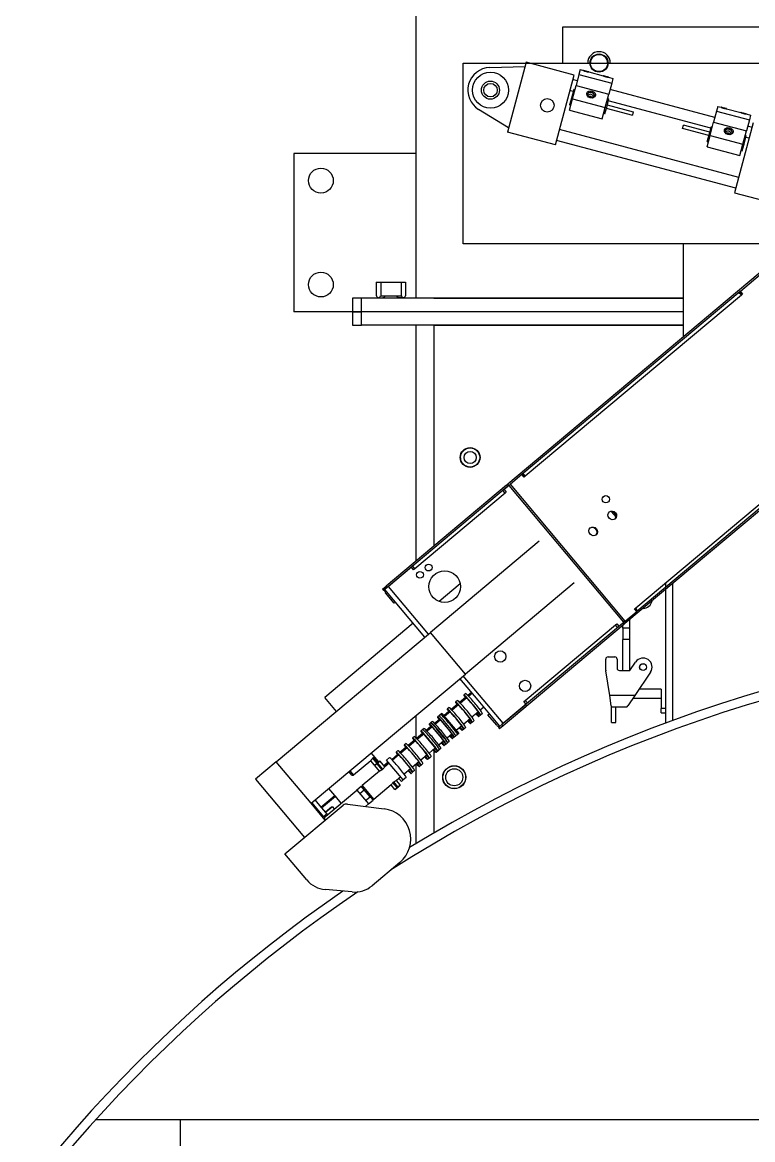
# Model space of a CAD drawing. Header units: millimetres. Extents: x -1732 to 458256, y -4349 to 130988.
# Drawn here: x 103513 to 104025, y 31159 to 31944 of the extents above; entities that cross this region are included whole.
import ezdxf

# ---------------------------------------------------------------- set-up
doc = ezdxf.new("R2010")
doc.units = ezdxf.units.MM
doc.header["$LTSCALE"] = 0.01
doc.header["$MEASUREMENT"] = 0
doc.layers.add('F-E-EQP', color=251, linetype='CONTINUOUS')

msp = doc.modelspace()

# ---------------------------------------------------------------- linework, layer by layer
at = {"layer": 'F-E-EQP'}
for p, q in [((103788.81117, 32579.60499), (103788.81117, 31750.1379)), ((103891.99847, 31915.23757), (103891.99847, 31940.63752)), ((103891.99847, 31940.63752), (104412.69743, 31940.63752)), ((103822.14861, 31788.23782), (103822.14861, 31915.23757)), ((103822.14861, 31915.23757), (104234.89778, 31915.23757)), ((103866.15751, 31915.81182), (103853.04931, 31866.73224)), ((103899.89972, 31906.79993), (103866.15751, 31915.81182)), ((103840.75448, 31912.05636), (103865.33825, 31912.74435)), ((103886.79152, 31857.72035), (103899.89972, 31906.79993)), ((103903.31214, 31907.27223), (103901.2462, 31899.53694)), ((103904.19975, 31910.59559), (103903.31214, 31907.27223)), ((103903.31214, 31907.27223), (103926.31819, 31901.12776)), ((103904.19975, 31910.59559), (103906.57177, 31909.96207)), ((103910.26328, 31908.97614), (103920.3754, 31906.27539)), ((103898.73219, 31890.12403), (103901.2462, 31899.53694)), ((103902.12335, 31902.82117), (103899.05588, 31903.64043)), ((103901.2462, 31899.53694), (103924.25225, 31893.39247)), ((103924.06691, 31905.28946), (103927.2058, 31904.45112)), ((103926.31819, 31901.12776), (103924.25225, 31893.39247)), ((103927.2058, 31904.45112), (103926.31819, 31901.12776)), ((103899.30833, 31895.3573), (103897.00772, 31895.97175)), ((103899.62987, 31896.5612), (103898.02138, 31890.53872)), ((103900.24336, 31896.39735), (103899.62987, 31896.5612)), ((103909.05358, 31892.47108), (103909.27243, 31893.29052)), ((103913.96154, 31891.16026), (103914.18039, 31891.9797)), ((103921.73824, 31883.97956), (103924.25225, 31893.39247)), ((103998.74877, 31877.01439), (103925.1294, 31896.6767)), ((103896.62879, 31882.2485), (103898.73219, 31890.12403)), ((103898.02138, 31890.53872), (103896.77931, 31885.8882)), ((103897.39281, 31885.72435), (103896.77931, 31885.8882)), ((103898.63487, 31890.37486), (103898.02138, 31890.53872)), ((103898.73219, 31890.12403), (103921.73824, 31883.97956)), ((103919.63484, 31876.10403), (103921.73824, 31883.97956)), ((103922.56116, 31883.98462), (103921.3191, 31879.3341)), ((103922.56116, 31883.98462), (103921.94767, 31884.14847)), ((103922.43965, 31883.52963), (103940.84449, 31878.61405)), ((103924.16965, 31890.0071), (103922.56116, 31883.98462)), ((103923.06884, 31885.88545), (103941.47368, 31880.96987)), ((103924.16965, 31890.0071), (103923.55616, 31890.17095)), ((103995.93374, 31869.55052), (103923.84811, 31888.8032)), ((104000.82516, 31884.78882), (103999.93756, 31881.46545)), ((104000.82516, 31884.78882), (104003.19719, 31884.1553)), ((103853.86857, 31869.79972), (103832.90153, 31882.65344)), ((103896.62879, 31882.2485), (103919.63484, 31876.10403)), ((103921.3191, 31879.3341), (103920.70561, 31879.49795)), ((103940.91781, 31878.88859), (103940.84449, 31878.61405)), ((103941.47368, 31880.96987), (103940.91781, 31878.88859)), ((103999.93756, 31881.46545), (103997.87161, 31873.73016)), ((103999.93756, 31881.46545), (104022.94361, 31875.32098)), ((104006.88869, 31883.16937), (104017.00082, 31880.46861)), ((104020.69232, 31879.48268), (104023.83121, 31878.64435)), ((104023.83121, 31878.64435), (104022.94361, 31875.32098)), ((104015.44992, 31834.95876), (103889.68351, 31868.54853)), ((103976.12043, 31869.19253), (103976.74962, 31871.54835)), ((103994.52527, 31864.27695), (103976.12043, 31869.19253)), ((103995.15446, 31866.63277), (103976.74962, 31871.54835)), ((103994.64679, 31864.73194), (103996.25528, 31870.75442)), ((103995.3576, 31864.31725), (103997.87161, 31873.73016)), ((103996.25528, 31870.75442), (103996.86877, 31870.59057)), ((103997.87161, 31873.73016), (104020.87766, 31867.58569)), ((104025.66613, 31873.21016), (104012.55793, 31824.13058)), ((104018.36366, 31858.17278), (104020.87766, 31867.58569)), ((104022.94361, 31875.32098), (104020.87766, 31867.58569)), ((104024.82229, 31870.05066), (104021.75482, 31870.86992)), ((103886.79152, 31857.72035), (103853.04931, 31866.73224)), ((104013.40177, 31827.29008), (103887.63536, 31860.87985)), ((103993.2542, 31856.44172), (103995.3576, 31864.31725)), ((103993.40473, 31860.08142), (103994.64679, 31864.73194)), ((103993.40473, 31860.08142), (103994.01822, 31859.91757)), ((103994.64679, 31864.73194), (103995.26028, 31864.56809)), ((103995.3576, 31864.31725), (104018.36366, 31858.17278)), ((104005.67899, 31866.6643), (104005.89785, 31867.48374)), ((104010.58695, 31865.35348), (104010.8058, 31866.17292)), ((104019.18658, 31858.17784), (104020.79507, 31864.20032)), ((104020.18157, 31864.36417), (104020.79507, 31864.20032)), ((104022.77413, 31862.38197), (104020.47353, 31862.99642)), ((103993.2542, 31856.44172), (104016.26025, 31850.29725)), ((104016.26025, 31850.29725), (104018.36366, 31858.17278)), ((104017.33102, 31853.69117), (104017.94451, 31853.52732)), ((104017.94451, 31853.52732), (104019.18658, 31858.17784)), ((104018.57308, 31858.34169), (104019.18658, 31858.17784)), ((103703.08635, 31851.7377), (103703.08635, 31740.61292)), ((103788.81117, 31851.7377), (103703.08635, 31851.7377)), ((103703.08635, 31851.7377), (103703.08635, 31740.61292)), ((103788.81117, 31851.7377), (103703.08635, 31851.7377)), ((104012.55793, 31824.13058), (104049.36761, 31814.29943)), ((104090.98765, 31788.23782), (103822.14861, 31788.23782)), ((103976.65024, 31722.89489), (103976.65024, 31788.23782)), ((104036.37932, 31773.01354), (103853.4601, 31619.52608)), ((104033.6099, 31769.10479), (104016.62085, 31754.84929)), ((103761.02998, 31761.25038), (103761.02998, 31751.7254)), ((103761.02998, 31761.25038), (103764.20497, 31761.25038)), ((103764.20497, 31761.25038), (103764.20497, 31751.7254)), ((103764.20497, 31761.25038), (103778.49244, 31761.25038)), ((103778.49244, 31761.25038), (103781.66744, 31761.25038)), ((103778.49244, 31761.25038), (103778.49244, 31751.7254)), ((103781.66744, 31761.25038), (103781.66744, 31751.7254)), ((103750.71125, 31750.1379), (103744.36126, 31750.1379)), ((103744.36126, 31750.1379), (103744.36126, 31740.61292)), ((103750.71125, 31750.1379), (103744.36126, 31750.1379)), ((103744.36126, 31750.1379), (103744.36126, 31740.61292)), ((103815.79862, 31750.1379), (103750.71125, 31750.1379)), ((103750.71125, 31740.61292), (103750.71125, 31750.1379)), ((103750.71125, 31740.61292), (103750.71125, 31750.1379)), ((103976.65024, 31750.1379), (103750.71125, 31750.1379)), ((103761.02998, 31751.7254), (103761.19775, 31751.7254)), ((103762.61748, 31750.36015), (103765.73606, 31750.36015)), ((103763.41122, 31750.36015), (103763.41122, 31750.1379)), ((103764.0372, 31751.7254), (103764.20497, 31751.7254)), ((103764.20497, 31751.7254), (103778.49244, 31751.7254)), ((103780.07994, 31750.36015), (103776.96136, 31750.36015)), ((103778.49244, 31751.7254), (103778.66022, 31751.7254)), ((103779.28619, 31750.36015), (103779.28619, 31750.1379)), ((103781.49966, 31751.7254), (103781.66744, 31751.7254)), ((103801.51115, 31750.1379), (103976.65024, 31750.1379)), ((103809.95004, 31750.1379), (103815.79862, 31750.1379)), ((103815.79862, 31750.1379), (103809.95004, 31750.1379)), ((104016.52195, 31754.7663), (103863.25915, 31626.16355)), ((104017.32885, 31752.27354), (103865.67283, 31625.01903)), ((104017.81063, 31752.6778), (104016.24979, 31754.53794)), ((104016.52195, 31754.7663), (104016.62085, 31754.84929)), ((104016.62085, 31754.84929), (104018.18169, 31752.98916)), ((104018.18169, 31752.98916), (104017.32885, 31752.27354)), ((103744.36126, 31740.61292), (103703.08635, 31740.61292)), ((103744.36126, 31740.61292), (103703.08635, 31740.61292)), ((103750.71125, 31740.61292), (103744.36126, 31740.61292)), ((103744.36126, 31740.61292), (103750.71125, 31740.61292)), ((103744.36126, 31740.61292), (103744.36126, 31731.08794)), ((103750.71125, 31740.61292), (103744.36126, 31740.61292)), ((103744.36126, 31740.61292), (103750.71125, 31740.61292)), ((103744.36126, 31740.61292), (103744.36126, 31731.08794)), ((103750.71125, 31731.08794), (103750.71125, 31740.61292)), ((103772.35819, 31740.61292), (103750.71125, 31740.61292)), ((103815.79862, 31740.61292), (103750.71125, 31740.61292)), ((103976.65024, 31740.61292), (103750.71125, 31740.61292)), ((103976.65024, 31740.61292), (103750.71125, 31740.61292)), ((103750.71125, 31731.08794), (103750.71125, 31740.61292)), ((103815.79862, 31740.61292), (103814.38409, 31740.61292)), ((103815.79862, 31740.61292), (103814.38409, 31740.61292)), ((103744.36126, 31731.08794), (103750.71125, 31731.08794)), ((103744.36126, 31731.08794), (103750.71125, 31731.08794)), ((103815.79862, 31731.08794), (103750.71125, 31731.08794)), ((103976.65024, 31731.08794), (103750.71125, 31731.08794)), ((103788.81117, 31731.08794), (103788.81117, 31565.27919)), ((103788.81117, 31731.08794), (103788.81117, 31565.27919)), ((103801.51115, 31731.08794), (103801.51115, 31575.93574)), ((103801.51115, 31731.08794), (103976.65024, 31731.08794)), ((104118.5536, 31675.08204), (103935.63438, 31521.59459)), ((103943.16459, 31532.66795), (104094.82061, 31659.92245)), ((104097.13539, 31658.69495), (103943.87259, 31530.09219)), ((103863.25915, 31626.16355), (103855.19105, 31619.39361)), ((103864.81999, 31624.30341), (103863.25915, 31626.16355)), ((103864.15029, 31625.32638), (103864.03957, 31625.23348)), ((103865.67283, 31625.01903), (103864.81999, 31624.30341)), ((103852.4914, 31618.71325), (103767.87013, 31547.70757)), ((103853.27182, 31617.78318), (103768.65055, 31546.77751)), ((103854.2207, 31618.57939), (103850.77283, 31615.68628)), ((103852.4914, 31618.71325), (103853.4601, 31619.52608)), ((103852.4914, 31618.71325), (103853.27182, 31617.78318)), ((103854.24052, 31618.59602), (103853.4601, 31619.52608)), ((103854.2207, 31618.57939), (103855.19105, 31619.39361)), ((103934.83414, 31522.50803), (103854.2207, 31618.57939)), ((103935.80449, 31523.32225), (103855.19105, 31619.39361)), ((103851.40361, 31613.04573), (103788.16676, 31559.98372)), ((103851.40361, 31613.04573), (103849.84277, 31614.90586)), ((103850.77283, 31615.68628), (103852.33367, 31613.82615)), ((103852.33367, 31613.82615), (103851.40361, 31613.04573)), ((103929.33427, 31596.49959), (103926.13312, 31600.31457)), ((103875.49718, 31579.4434), (103799.06897, 31515.31252)), ((103788.16676, 31559.98372), (103786.60592, 31561.84385)), ((103785.67586, 31561.06343), (103769.58062, 31547.55793)), ((103787.2367, 31559.2033), (103785.67586, 31561.06343)), ((103788.16676, 31559.98372), (103787.2367, 31559.2033)), ((103765.43795, 31545.66673), (103767.87013, 31547.70757)), ((103768.65055, 31546.77751), (103766.21837, 31544.73666)), ((103768.65055, 31546.77751), (103767.87013, 31547.70757)), ((103797.64226, 31514.11536), (103769.58062, 31547.55793)), ((103819.95682, 31549.41814), (103805.21247, 31537.04616)), ((103899.98734, 31550.25717), (103823.55913, 31486.12628)), ((103963.95398, 31550.11231), (103963.95398, 31451.58301)), ((103969.26765, 31453.54052), (103969.26765, 31549.81626)), ((103765.43795, 31545.66673), (103766.21837, 31544.73666)), ((103795.21008, 31512.07452), (103767.14843, 31545.51708)), ((103773.60133, 31535.93798), (103767.47879, 31543.23454)), ((103963.95398, 31545.35756), (103963.95398, 31451.58301)), ((103774.5314, 31536.7184), (103773.60133, 31535.93798)), ((103942.31175, 31531.95233), (103943.16459, 31532.66795)), ((103943.87259, 31530.09219), (103942.31175, 31531.95233)), ((103943.09217, 31531.02226), (103943.20289, 31531.11516)), ((103931.38627, 31519.61493), (103934.83414, 31522.50803)), ((103935.80449, 31523.32225), (103934.83414, 31522.50803)), ((103935.63438, 31521.59459), (103934.85396, 31522.52466)), ((103935.80449, 31523.32225), (103943.87259, 31530.09219)), ((103938.82962, 31524.27572), (103938.82962, 31488.59145)), ((103690.82842, 31424.48791), (103799.06897, 31515.31252)), ((103787.04669, 31521.80326), (103724.8372, 31469.60331)), ((103787.04669, 31521.80326), (103724.8372, 31469.60331)), ((103823.55913, 31486.12628), (103799.06897, 31515.31252)), ((103933.88526, 31521.71182), (103849.26399, 31450.70615)), ((103934.66568, 31520.78175), (103850.04441, 31449.77608)), ((103865.65852, 31467.63263), (103928.89537, 31520.69464)), ((103928.89537, 31520.69464), (103929.82544, 31521.47506)), ((103930.45621, 31518.83451), (103928.89537, 31520.69464)), ((103929.82544, 31521.47506), (103931.38627, 31519.61493)), ((103933.88526, 31521.71182), (103934.66568, 31520.78175)), ((103934.06713, 31518.35701), (103934.06713, 31520.27952)), ((103938.82962, 31518.35701), (103934.06713, 31518.35701)), ((103934.06713, 31518.35701), (103934.06713, 31510.41953)), ((103935.63438, 31521.59459), (103934.66568, 31520.78175)), ((103938.82962, 31510.41953), (103934.06713, 31510.41953)), ((103934.06713, 31488.59145), (103934.06713, 31510.41953)), ((103922.16091, 31488.71522), (103922.16091, 31496.52893)), ((103923.7484, 31498.11643), (103928.51089, 31498.11643)), ((103930.09839, 31496.52893), (103930.09839, 31490.17894)), ((103939.08478, 31488.59145), (103943.09195, 31494.52611)), ((103715.31858, 31395.30168), (103823.55913, 31486.12628)), ((103850.19406, 31451.48657), (103822.13242, 31484.92913)), ((103924.90055, 31471.12898), (103922.18009, 31488.46917)), ((103931.68589, 31488.59145), (103939.08478, 31488.59145)), ((103953.61726, 31487.41927), (103942.61783, 31471.12898)), ((103832.45553, 31467.68712), (103819.70023, 31482.88828)), ((103961.05458, 31475.4946), (103945.56555, 31475.4946)), ((103961.05458, 31475.4946), (103961.05458, 31462.00088)), ((103733.00059, 31459.87456), (103724.8372, 31469.60331)), ((103733.00059, 31459.87456), (103724.8372, 31469.60331)), ((103817.95639, 31467.45752), (103816.72025, 31466.42028)), ((103823.56722, 31469.55443), (103819.51814, 31466.15685)), ((103823.56722, 31469.55443), (103819.51814, 31466.15685)), ((103824.55038, 31469.34324), (103820.0705, 31465.58417)), ((103823.79364, 31472.35555), (103822.5575, 31471.31831)), ((103827.86362, 31473.15954), (103825.35539, 31471.05488)), ((103827.86362, 31473.15954), (103825.35539, 31471.05488)), ((103828.37383, 31472.55149), (103825.90775, 31470.4822)), ((103847.76187, 31449.44572), (103832.45553, 31467.68712)), ((103864.72846, 31466.85221), (103865.65852, 31467.63263)), ((103867.21936, 31465.7725), (103865.65852, 31467.63263)), ((103942.61783, 31471.12898), (103924.90055, 31471.12898)), ((103926.04188, 31463.85416), (103924.90055, 31471.12898)), ((103942.61783, 31471.12898), (103937.70576, 31463.85416)), ((103941.27795, 31469.14461), (103961.05458, 31469.14461)), ((103811.89273, 31459.75837), (103808.40613, 31456.83277)), ((103811.89273, 31459.75837), (103808.40613, 31456.83277)), ((103812.87589, 31459.54717), (103808.91634, 31456.22472)), ((103812.11915, 31462.55949), (103810.88301, 31461.52225)), ((103817.72997, 31464.6564), (103813.68089, 31461.25882)), ((103817.72997, 31464.6564), (103813.68089, 31461.25882)), ((103818.71314, 31464.44521), (103814.23325, 31460.68614)), ((103832.71377, 31459.61449), (103828.23389, 31455.85543)), ((103836.53722, 31462.82275), (103834.07114, 31460.75346)), ((103850.19406, 31451.48657), (103866.2893, 31464.99208)), ((103866.2893, 31464.99208), (103864.72846, 31466.85221)), ((103926.04188, 31463.85416), (103926.14585, 31463.85416)), ((103926.14585, 31463.1915), (103926.14585, 31463.85416)), ((103926.14585, 31463.1915), (103937.25833, 31463.1915)), ((103926.14585, 31452.07902), (103926.14585, 31463.1915)), ((103929.32084, 31452.07902), (103929.32084, 31463.1915)), ((103937.25833, 31463.85416), (103937.70576, 31463.85416)), ((103937.25833, 31463.85416), (103937.25833, 31463.1915)), ((103963.95398, 31462.00088), (103961.05458, 31462.00088)), ((103961.05458, 31458.82588), (103961.05458, 31462.00088)), ((103788.81117, 31456.96928), (103788.81117, 31440.38129)), ((103799.47178, 31451.94709), (103798.23564, 31450.90984)), ((103800.44465, 31452.76343), (103799.20851, 31451.72618)), ((103805.0826, 31454.044), (103802.0064, 31451.46275)), ((103805.0826, 31454.044), (103802.0064, 31451.46275)), ((103806.06577, 31453.8328), (103802.55876, 31450.89008)), ((103807.1204, 31458.36504), (103804.07288, 31455.80788)), ((103806.2819, 31457.66146), (103805.04576, 31456.62421)), ((103807.1204, 31458.36504), (103818.87567, 31444.35565)), ((103826.87652, 31454.71646), (103822.39664, 31450.95739)), ((103828.47553, 31452.41089), (103827.25944, 31451.39046)), ((103829.71167, 31453.44813), (103828.47553, 31452.41089)), ((103834.31278, 31457.30892), (103833.09668, 31456.28849)), ((103835.54892, 31458.34616), (103834.31278, 31457.30892)), ((103839.44884, 31457.46398), (103840.37891, 31458.2444)), ((103845.57138, 31450.16742), (103839.44884, 31457.46398)), ((103926.14585, 31452.07902), (103929.32084, 31452.07902)), ((103961.05458, 31458.82588), (103963.95398, 31458.82588)), ((103793.40811, 31444.24793), (103789.35903, 31440.85035)), ((103793.40811, 31444.24793), (103789.35903, 31440.85035)), ((103794.32322, 31443.97964), (103789.91139, 31440.27767)), ((103793.63453, 31447.04906), (103792.39839, 31446.01181)), ((103794.6074, 31447.8654), (103792.52728, 31446.11996)), ((103804.28256, 31432.11057), (103792.52728, 31446.11996)), ((103799.24536, 31449.14596), (103796.16915, 31446.56472)), ((103799.24536, 31449.14596), (103796.16915, 31446.56472)), ((103800.22852, 31448.93477), (103796.72151, 31445.99204)), ((103814.22916, 31444.10406), (103810.72215, 31441.16133)), ((103818.87567, 31444.35565), (103815.82816, 31441.79848)), ((103821.03928, 31449.81843), (103817.07973, 31446.49597)), ((103822.63828, 31447.51285), (103821.42219, 31446.49243)), ((103823.87442, 31448.5501), (103822.63828, 31447.51285)), ((103846.83181, 31448.6653), (103849.26399, 31450.70615)), ((103846.83181, 31448.6653), (103847.61223, 31447.73523)), ((103850.04441, 31449.77608), (103847.61223, 31447.73523)), ((103850.04441, 31449.77608), (103849.26399, 31450.70615)), ((103781.96004, 31437.25299), (103780.7239, 31436.21575)), ((103787.57086, 31439.3499), (103783.52178, 31435.95232)), ((103787.57086, 31439.3499), (103783.52178, 31435.95232)), ((103788.55403, 31439.13871), (103784.07415, 31435.37964)), ((103787.79728, 31442.15102), (103786.56114, 31441.11378)), ((103793.10713, 31442.95922), (103792.59692, 31443.56726)), ((103808.39191, 31439.20603), (103804.8849, 31436.2633)), ((103809.99091, 31436.90045), (103808.77482, 31435.88003)), ((103809.99091, 31436.90045), (103809.74769, 31436.69637)), ((103811.22705, 31437.9377), (103809.99091, 31436.90045)), ((103812.19993, 31438.75403), (103810.96379, 31437.71679)), ((103815.82816, 31441.79848), (103814.61207, 31440.77806)), ((103815.82816, 31441.79848), (103815.58494, 31441.5944)), ((103818.03717, 31443.65207), (103816.80104, 31442.61482)), ((103762.80521, 31424.35479), (103757.49075, 31430.68833)), ((103762.80521, 31424.35479), (103757.49075, 31430.68833)), ((103775.89637, 31429.55384), (103771.84729, 31426.15625)), ((103775.89637, 31429.55384), (103771.84729, 31426.15625)), ((103776.87953, 31429.34265), (103772.39965, 31425.58358)), ((103776.12279, 31432.35496), (103774.88665, 31431.31772)), ((103781.73362, 31434.45187), (103777.68454, 31431.05429)), ((103781.73362, 31434.45187), (103777.68454, 31431.05429)), ((103782.71678, 31434.24068), (103778.2369, 31430.48161)), ((103796.71741, 31429.40996), (103792.23753, 31425.6509)), ((103802.48661, 31434.25089), (103798.07478, 31430.54893)), ((103799.55256, 31428.14163), (103798.31642, 31427.10439)), ((103803.06646, 31431.09015), (103801.27052, 31433.23047)), ((103801.51115, 31432.14583), (103801.51115, 31374.46639)), ((103804.15367, 31432.00242), (103802.93757, 31430.982)), ((103804.15367, 31432.00242), (103803.06646, 31431.09015)), ((103805.38981, 31433.03966), (103804.15367, 31432.00242)), ((103806.36268, 31433.856), (103804.28256, 31432.11057)), ((103690.82842, 31424.48791), (103676.23531, 31412.24283)), ((103715.31858, 31395.30168), (103690.82842, 31424.48791)), ((103757.19031, 31425.2554), (103745.02938, 31415.05117)), ((103759.79045, 31422.15668), (103757.19031, 31425.2554)), ((103761.32273, 31423.44241), (103758.43264, 31426.88668)), ((103761.90645, 31423.93222), (103759.01637, 31427.37648)), ((103759.79045, 31422.15668), (103761.32273, 31423.44241)), ((103760.14829, 31422.12537), (103759.79045, 31422.15668)), ((103761.64926, 31423.05326), (103760.11699, 31421.76753)), ((103760.14829, 31422.12537), (103760.11699, 31421.76753)), ((103763.31285, 31417.95885), (103760.11699, 31421.76753)), ((103760.14829, 31422.12537), (103761.486, 31423.24784)), ((103762.06972, 31423.73764), (103761.486, 31423.24784)), ((103765.13507, 31418.89904), (103761.64926, 31423.05326)), ((103761.90645, 31423.93222), (103762.64195, 31424.54937)), ((103762.06972, 31423.73764), (103763.40742, 31424.86011)), ((103763.76526, 31424.8288), (103762.23299, 31423.54307)), ((103765.7188, 31419.38884), (103762.23299, 31423.54307)), ((103763.40742, 31424.86011), (103763.76526, 31424.8288)), ((103766.96113, 31421.02012), (103763.76526, 31424.8288)), ((103769.49115, 31424.17922), (103766.45092, 31421.62816)), ((103769.49115, 31424.17922), (103766.45092, 31421.62816)), ((103770.00136, 31423.57117), (103766.96113, 31421.02012)), ((103770.28554, 31427.45693), (103768.20542, 31425.7115)), ((103779.96069, 31411.70211), (103768.20542, 31425.7115)), ((103768.78527, 31422.55075), (103768.27506, 31423.1588)), ((103790.88017, 31424.51193), (103786.40028, 31420.75286)), ((103788.81117, 31422.77584), (103788.81117, 31366.88935)), ((103788.81117, 31422.77584), (103788.81117, 31366.88935)), ((103792.47917, 31422.20636), (103791.26308, 31421.18593)), ((103793.71531, 31423.2436), (103792.47917, 31422.20636)), ((103798.31642, 31427.10439), (103797.10033, 31426.08396)), ((103811.64331, 31420.58333), (103811.78822, 31420.43842)), ((103819.80902, 31420.43842), (103819.95393, 31420.58333)), ((103743.91112, 31415.14901), (103741.87027, 31417.58119)), ((103742.47832, 31418.0914), (103745.02938, 31415.05117)), ((103743.91112, 31415.14901), (103745.02938, 31415.05117)), ((103763.31285, 31417.95885), (103751.15192, 31407.75461)), ((103778.16475, 31413.84243), (103775.12452, 31411.29137)), ((103778.7446, 31410.68168), (103776.94866, 31412.82201)), ((103782.04082, 31413.44754), (103779.96069, 31411.70211)), ((103785.04292, 31419.6139), (103780.56304, 31415.85483)), ((103786.64193, 31417.30832), (103785.42583, 31416.2879)), ((103787.87807, 31418.34557), (103786.64193, 31417.30832)), ((103808.94878, 31417.59897), (103808.80386, 31417.74388)), ((103822.79338, 31417.74388), (103822.64846, 31417.59897)), ((103676.23531, 31412.24283), (103710.65949, 31371.21769)), ((103724.27626, 31385.20326), (103747.43067, 31404.63212)), ((103731.95836, 31400.74515), (103727.76359, 31405.74428)), ((103747.38822, 31404.68271), (103750.50142, 31407.29499)), ((103747.43067, 31404.63212), (103747.38822, 31404.68271)), ((103747.43067, 31404.63212), (103755.59406, 31394.90337)), ((103749.4503, 31402.22523), (103752.56349, 31404.83751)), ((103752.56349, 31404.83751), (103750.50142, 31407.29499)), ((103751.05408, 31406.63635), (103751.15192, 31407.75461)), ((103751.15192, 31407.75461), (103759.31531, 31398.02587)), ((103756.68764, 31399.92255), (103752.56349, 31404.83751)), ((103771.47624, 31408.2301), (103759.31531, 31398.02587)), ((103774.07638, 31405.13137), (103771.47624, 31408.2301)), ((103775.60865, 31406.41711), (103772.71857, 31409.86138)), ((103776.19238, 31406.90691), (103773.30229, 31410.35118)), ((103774.07638, 31405.13137), (103775.60865, 31406.41711)), ((103774.43422, 31405.10007), (103774.07638, 31405.13137)), ((103775.77192, 31406.22253), (103774.43422, 31405.10007)), ((103777.72466, 31408.19264), (103775.12452, 31411.29137)), ((103775.77192, 31406.22253), (103776.35565, 31406.71234)), ((103776.19238, 31406.90691), (103777.72466, 31408.19264)), ((103777.69335, 31407.8348), (103776.35565, 31406.71234)), ((103777.69335, 31407.8348), (103777.72466, 31408.19264)), ((103779.96069, 31411.70211), (103778.7446, 31410.68168)), ((103808.80386, 31409.43326), (103808.94878, 31409.57817)), ((103811.78822, 31406.73873), (103811.64331, 31406.59382)), ((103819.95393, 31406.59382), (103819.80902, 31406.73873)), ((103822.64846, 31409.57817), (103822.79338, 31409.43326)), ((103718.03485, 31397.5809), (103722.22962, 31392.58177)), ((103722.22962, 31392.58177), (103731.95836, 31400.74515)), ((103722.62675, 31392.10848), (103732.3555, 31400.27186)), ((103732.3555, 31400.27186), (103731.95836, 31400.74515)), ((103736.43719, 31395.40749), (103732.3555, 31400.27186)), ((103753.57444, 31397.31026), (103756.68764, 31399.92255)), ((103755.63651, 31394.85278), (103758.74971, 31397.46507)), ((103758.74971, 31397.46507), (103756.68764, 31399.92255)), ((103758.19705, 31398.1237), (103759.31531, 31398.02587)), ((103696.9585, 31359.72119), (103737.69762, 31393.90537)), ((103725.25261, 31383.46277), (103715.31858, 31395.30168)), ((103715.70773, 31395.62821), (103723.87112, 31385.89947)), ((103722.22962, 31392.58177), (103722.62675, 31392.10848)), ((103722.62675, 31392.10848), (103725.4121, 31388.78903)), ((103730.27647, 31392.87072), (103725.4121, 31388.78903)), ((103725.46094, 31389.34726), (103725.4121, 31388.78903)), ((103725.46094, 31389.34726), (103729.71824, 31392.91956)), ((103729.71824, 31392.91956), (103730.27647, 31392.87072)), ((103730.27647, 31392.87072), (103731.57282, 31391.3258)), ((103740.75762, 31394.80111), (103766.54351, 31391.46685)), ((103755.59406, 31394.90337), (103753.50744, 31393.15249)), ((103755.63651, 31394.85278), (103755.59406, 31394.90337)), ((103726.19824, 31387.85215), (103723.87112, 31385.89947)), ((103725.53669, 31383.70114), (103724.27626, 31385.20326)), ((103725.4121, 31388.78903), (103726.70845, 31387.2441)), ((103712.26485, 31341.4798), (103696.9585, 31359.72119)), ((103777.57093, 31353.79534), (103758.11344, 31337.46856)), ((103744.20804, 31333.08421), (103725.19765, 31334.7474)), ((104345.28812, 31173.08293), (103564.00461, 31173.08293)), ((103623.7115, 31147.68298), (103623.7115, 31173.08293))]:
    msp.add_line(p, q, dxfattribs=at)
for centre, radius in [((103917.39842, 31915.23757), 6.34999), ((103917.39842, 31915.23757), 5.99947), ((103841.19857, 31896.18761), 12.69997), ((103841.19857, 31896.18761), 6.34999), ((103841.19857, 31896.18761), 6.34999), ((103841.19857, 31896.18761), 4.75995), ((103841.19857, 31896.18761), 4.75995), ((103881.07572, 31885.53719), 4.76249), ((103722.13631, 31832.68773), 8.73123), ((103722.13631, 31832.68773), 8.73123), ((103722.13631, 31759.66288), 8.73123), ((103722.13631, 31759.66288), 8.73123), ((103826.9111, 31638.21937), 6.9453), ((103826.9111, 31638.21937), 6.73099), ((103826.9111, 31638.21937), 4.24941), ((103922.16091, 31608.85068), 2.55015), ((103797.78851, 31560.8655), 2.38125), ((103791.70804, 31555.76339), 2.38125), ((103809.01316, 31547.48848), 11.11248), ((103848.10379, 31498.43238), 3.96874), ((103948.3546, 31490.97269), 2.4511), ((103948.3546, 31490.97269), 2.38125), ((103865.45099, 31477.75879), 3.96874), ((103815.79862, 31413.58857), 8.13592), ((103815.79862, 31413.58857), 7.93748), ((103815.79862, 31413.58857), 5.99947)]:
    msp.add_circle(centre, radius, dxfattribs=at)
for centre, radius, start, end in [((103917.39842, 31915.23757), 7.93748, 0, 180), ((103917.39842, 31915.23757), 5.99947, 0, 180), ((103841.19857, 31896.18761), 15.87497, 91.60301614, 238.48986626), ((103826.9111, 31638.21937), 6.9453, 178.98517463, 186.82247029), ((103826.9111, 31638.21937), 6.73099, 183.02467994, 186.2224289), ((103769.91098, 31545.27539), 3.17499, 181.8589152, 220), ((103948.3546, 31538.5976), 6.34999, 269.7798829, 350.2201171), ((104322.21011, 30487.2843), 1028.69794, 0, 121.52345391), ((104322.21011, 30487.2843), 1022.34796, 0, 122.61755506), ((103923.7484, 31496.52893), 1.5875, 90, 180), ((103928.51089, 31496.52893), 1.5875, 0, 90), ((103948.3546, 31490.97269), 6.34999, 325.97222503, 145.97222503), ((103923.7484, 31488.71522), 1.5875, 180, 188.91632561), ((103931.68589, 31490.17894), 1.5875, 180, 270), ((103848.00357, 31452.20827), 3.17499, 220, 258.14108479), ((103740.24868, 31390.86514), 3.96874, 82.63221243, 130), ((103763.79521, 31370.21259), 21.43121, 310, 82.63221243), ((103726.85797, 31353.72488), 19.04996, 220, 265), ((103745.86836, 31352.06168), 19.04996, 265, 310), ((104322.21011, 30487.2843), 1028.69794, 124.63670254, 180), ((104322.21011, 30487.2843), 1022.34796, 124.17202358, 180)]:
    msp.add_arc(centre, radius, start, end, dxfattribs=at)
for centre, major_axis, ratio, start_param, end_param in [((103900.18566, 31896.1813), (0.0577, 0.21605), 0.709893953, 4.71238898, 6.283185307), ((103911.72641, 31892.63511), (2.45398, -0.65541), 0.766928263, 5.455013602, 10.252949666), ((103911.72641, 31892.63511), (2.39263, -0.63902), 0.766928263, 5.293103257, 10.414860011), ((103911.49794, 31891.77968), (1.84048, -0.49156), 0.766928263, 6.013675419, 9.694287849), ((103911.09551, 31890.27291), (1.84048, -0.49156), 0.766928263, 0.682331681, 2.459260973), ((103897.42422, 31885.84197), (-0.15337, 0.04096), 0.766928263, 1.570796327, 3.141592654), ((103898.64, 31890.39407), (-0.15337, 0.04096), 0.125195421, 1.570796327, 3.141592654), ((103921.9528, 31884.16767), (0.15337, -0.04096), 0.125195421, 3.141592654, 4.71238898), ((103923.49845, 31889.9549), (0.0577, 0.21605), 0.709893953, 0, 1.570796327), ((103920.73702, 31879.61558), (-0.15337, 0.04096), 0.766928263, 0, 1.570796327), ((103996.81107, 31870.37452), (0.0577, 0.21605), 0.709893953, 4.71238898, 6.283185307), ((104008.35183, 31866.82833), (2.45398, -0.65541), 0.766928263, 1.570796327, 3.969764359), ((104008.35183, 31866.82833), (2.39263, -0.63902), 0.766928263, 1.570796327, 4.131674704), ((104008.12336, 31865.9729), (1.84048, -0.49156), 0.766928263, 1.570796327, 3.411102542), ((104008.35183, 31866.82833), (2.39263, -0.63902), 0.766928263, 5.293103257, 7.853981634), ((104008.35183, 31866.82833), (2.45398, -0.65541), 0.766928263, 5.455013602, 7.853981634), ((103994.04964, 31860.0352), (-0.15337, 0.04096), 0.766928263, 1.570796327, 3.141592654), ((103995.26541, 31864.58729), (-0.15337, 0.04096), 0.125195421, 1.570796327, 3.141592654), ((104007.72093, 31864.46613), (1.84048, -0.49156), 0.766928263, 1.570796327, 2.459260973), ((104007.72093, 31864.46613), (1.84048, -0.49156), 0.766928263, 0.682331681, 1.570796327), ((104008.12336, 31865.9729), (1.84048, -0.49156), 0.766928263, 6.013675419, 7.853981634), ((104020.12387, 31864.14812), (0.0577, 0.21605), 0.709893953, 0, 1.570796327), ((104017.36243, 31853.8088), (-0.15337, 0.04096), 0.766928263, 0, 1.570796327), ((104018.57821, 31858.36089), (0.15337, -0.04096), 0.125195421, 3.141592654, 4.71238898), ((103762.61748, 31752.51915), (0, -2.159), 0.707106781, 5.088866593, 7.477504021), ((103780.07994, 31752.51915), (0, 2.159), 0.707106781, 1.94727394, 4.335911367), ((104016.58673, 31751.65082), (1.56084, -1.86014), 0.398962093, 1.570796327, 3.141592654), ((103864.93071, 31624.39631), (-1.56084, 1.86014), 0.398962093, 4.71238898, 6.283185307), ((103864.93071, 31624.39631), (0.78042, -0.93007), 0.398962093, 1.570796327, 3.141592654), ((103926.35001, 31597.24603), (-2.04085, 2.43219), 0.91696742, 3.224877849, 6.199900112), ((103912.96859, 31586.01769), (-2.04085, 2.43219), 0.91696742, 3.224877849, 6.199900112), ((103942.42247, 31532.04523), (0.78042, -0.93007), 0.398962093, 0, 1.570796327), ((103942.42247, 31532.04523), (-1.56084, 1.86014), 0.398962093, 3.141592654, 4.71238898), ((103823.83403, 31460.45283), (5.87764, -7.0047), 0.063125397, 0, 3.141592654), ((103827.21904, 31463.29319), (-5.87764, 7.0047), 0.063125397, 0.674130507, 0.803148805), ((103828.43514, 31464.31361), (-5.87764, 7.0047), 0.063125397, 0, 0.803148805), ((103827.21904, 31463.29319), (4.84905, -5.77887), 0.063125397, 3.468718771, 3.711870808), ((103828.43514, 31464.31361), (-5.87764, 7.0047), 0.063125397, 2.338443848, 6.283185307), ((103827.21904, 31463.29319), (4.84905, -5.77887), 0.063125397, 2.5713145, 2.814466536), ((103827.21904, 31463.29319), (-5.87764, 7.0047), 0.063125397, 5.480036502, 5.609054801), ((103828.43514, 31464.31361), (4.84905, -5.77887), 0.063125397, 1.570796327, 3.711870808), ((103829.67128, 31465.35086), (5.87764, -7.0047), 0.063125397, 0, 3.141592654), ((103816.76064, 31454.51755), (-5.87764, 7.0047), 0.063125397, 0, 0.803148805), ((103816.76064, 31454.51755), (-5.87764, 7.0047), 0.063125397, 2.338443848, 6.283185307), ((103816.76064, 31454.51755), (4.84905, -5.77887), 0.063125397, 1.570796327, 3.711870808), ((103817.99678, 31455.55479), (5.87764, -7.0047), 0.063125397, 0, 3.141592654), ((103821.3818, 31458.39516), (-5.87764, 7.0047), 0.063125397, 0.674130507, 0.803148805), ((103822.59789, 31459.41558), (-5.87764, 7.0047), 0.063125397, 0, 0.803148805), ((103821.3818, 31458.39516), (4.84905, -5.77887), 0.063125397, 3.468718771, 3.711870808), ((103822.59789, 31459.41558), (-5.87764, 7.0047), 0.063125397, 2.338443848, 6.283185307), ((103821.3818, 31458.39516), (4.84905, -5.77887), 0.063125397, 2.5713145, 2.814466536), ((103821.3818, 31458.39516), (-5.87764, 7.0047), 0.063125397, 5.480036502, 5.609054801), ((103822.59789, 31459.41558), (4.84905, -5.77887), 0.063125397, 1.570796327, 3.711870808), ((103822.59789, 31459.41558), (4.84905, -5.77887), 0.063125397, 5.712907153, 7.853981634), ((103828.43514, 31464.31361), (4.84905, -5.77887), 0.063125397, 5.712907153, 7.853981634), ((103805.08615, 31444.72149), (-5.87764, 7.0047), 0.063125397, 3.141592654, 6.283185307), ((103805.34941, 31444.94239), (5.87764, -7.0047), 0.063125397, 0, 3.141592654), ((103806.32229, 31445.75873), (5.87764, -7.0047), 0.063125397, 0, 3.141592654), ((103808.73443, 31447.78276), (-5.87764, 7.0047), 0.063125397, 0.674130507, 0.803148805), ((103809.95052, 31448.80318), (-5.87764, 7.0047), 0.063125397, 0, 0.803148805), ((103808.73443, 31447.78276), (4.84905, -5.77887), 0.063125397, 3.468718771, 3.711870808), ((103809.95052, 31448.80318), (-5.87764, 7.0047), 0.063125397, 2.338443848, 6.283185307), ((103808.73443, 31447.78276), (4.84905, -5.77887), 0.063125397, 2.5713145, 2.814466536), ((103808.73443, 31447.78276), (-5.87764, 7.0047), 0.063125397, 5.480036502, 5.609054801), ((103809.95052, 31448.80318), (4.84905, -5.77887), 0.063125397, 1.570796327, 3.711870808), ((103810.9234, 31449.61952), (-5.87764, 7.0047), 0.063125397, 3.141592654, 6.283185307), ((103812.15954, 31450.65676), (5.87764, -7.0047), 0.063125397, 0, 3.141592654), ((103815.54455, 31453.49713), (-5.87764, 7.0047), 0.063125397, 0.674130507, 0.803148805), ((103815.54455, 31453.49713), (4.84905, -5.77887), 0.063125397, 3.468718771, 3.711870808), ((103815.54455, 31453.49713), (4.84905, -5.77887), 0.063125397, 2.5713145, 2.814466536), ((103815.54455, 31453.49713), (-5.87764, 7.0047), 0.063125397, 5.480036502, 5.609054801), ((103816.76064, 31454.51755), (4.84905, -5.77887), 0.063125397, 5.712907153, 7.853981634), ((103821.3818, 31458.39516), (-5.87764, 7.0047), 0.063125397, 2.338443848, 3.944741459), ((103821.3818, 31458.39516), (4.84905, -5.77887), 0.063125397, 5.712907153, 6.853463461), ((103827.21904, 31463.29319), (-5.87764, 7.0047), 0.063125397, 2.338443848, 3.944741459), ((103827.21904, 31463.29319), (4.84905, -5.77887), 0.063125397, 5.712907153, 6.853463461), ((103798.27603, 31439.00712), (-5.87764, 7.0047), 0.063125397, 0, 0.803148805), ((103798.27603, 31439.00712), (-5.87764, 7.0047), 0.063125397, 2.338443848, 6.283185307), ((103798.27603, 31439.00712), (4.84905, -5.77887), 0.063125397, 2.780473833, 3.711870808), ((103799.51217, 31440.04436), (5.87764, -7.0047), 0.063125397, 0, 3.141592654), ((103800.48504, 31440.8607), (5.87764, -7.0047), 0.063125397, 0, 3.141592654), ((103802.89718, 31442.88472), (-5.87764, 7.0047), 0.063125397, 0.674130507, 0.803148805), ((103804.11328, 31443.90515), (-5.87764, 7.0047), 0.063125397, 0, 0.803148805), ((103802.89718, 31442.88472), (4.84905, -5.77887), 0.063125397, 3.468718771, 3.711870808), ((103804.11328, 31443.90515), (-5.87764, 7.0047), 0.063125397, 2.338443848, 6.283185307), ((103802.89718, 31442.88472), (4.84905, -5.77887), 0.063125397, 2.5713145, 2.814466536), ((103802.89718, 31442.88472), (-5.87764, 7.0047), 0.063125397, 5.480036502, 5.609054801), ((103804.11328, 31443.90515), (4.84905, -5.77887), 0.063125397, 1.570796327, 3.711870808), ((103804.11328, 31443.90515), (4.84905, -5.77887), 0.063125397, 5.712907153, 7.853981634), ((103809.95052, 31448.80318), (4.84905, -5.77887), 0.063125397, 5.712907153, 7.853981634), ((103815.54455, 31453.49713), (-5.87764, 7.0047), 0.063125397, 2.338443848, 3.944741459), ((103815.54455, 31453.49713), (4.84905, -5.77887), 0.063125397, 5.712907153, 6.853463461), ((103786.60153, 31429.21105), (-5.87764, 7.0047), 0.063125397, 0, 0.803148805), ((103786.60153, 31429.21105), (-5.87764, 7.0047), 0.063125397, 2.338443848, 6.283185307), ((103787.83767, 31430.2483), (5.87764, -7.0047), 0.063125397, 0, 3.141592654), ((103791.22269, 31433.08866), (-5.87764, 7.0047), 0.063125397, 0.674130507, 0.803148805), ((103792.43878, 31434.10908), (-5.87764, 7.0047), 0.063125397, 0, 0.803148805), ((103791.22269, 31433.08866), (4.84905, -5.77887), 0.063125397, 3.468718771, 3.711870808), ((103792.43878, 31434.10908), (-5.87764, 7.0047), 0.063125397, 2.338443848, 6.283185307), ((103791.22269, 31433.08866), (4.84905, -5.77887), 0.063125397, 2.5713145, 2.814466536), ((103791.22269, 31433.08866), (-5.87764, 7.0047), 0.063125397, 5.480036502, 5.609054801), ((103792.43878, 31434.10908), (4.84905, -5.77887), 0.063125397, 1.570796327, 3.711870808), ((103793.67492, 31435.14633), (5.87764, -7.0047), 0.063125397, 0, 3.141592654), ((103797.05994, 31437.98669), (-5.87764, 7.0047), 0.063125397, 0.674130507, 0.803148805), ((103797.05994, 31437.98669), (4.84905, -5.77887), 0.063125397, 3.468718771, 3.711870808), ((103797.05994, 31437.98669), (4.84905, -5.77887), 0.063125397, 2.780473833, 2.814466536), ((103797.05994, 31437.98669), (-5.87764, 7.0047), 0.063125397, 5.480036502, 5.609054801), ((103802.89718, 31442.88472), (-5.87764, 7.0047), 0.063125397, 2.338443848, 3.944741459), ((103802.89718, 31442.88472), (4.84905, -5.77887), 0.063125397, 5.712907153, 6.853463461), ((103803.87006, 31443.70106), (-5.87764, 7.0047), 0.063125397, 3.141592654, 3.420209163), ((103808.73443, 31447.78276), (-5.87764, 7.0047), 0.063125397, 2.338443848, 3.944741459), ((103808.73443, 31447.78276), (4.84905, -5.77887), 0.063125397, 5.712907153, 6.853463461), ((103809.7073, 31448.5991), (-5.87764, 7.0047), 0.063125397, 3.141592654, 3.420209163), ((103779.54819, 31423.2926), (-5.87764, 7.0047), 0.063125397, 0.674130507, 0.803148805), ((103780.76429, 31424.31302), (-5.87764, 7.0047), 0.063125397, 0, 0.803148805), ((103779.54819, 31423.2926), (4.84905, -5.77887), 0.063125397, 3.468718771, 3.711870808), ((103780.76429, 31424.31302), (-5.87764, 7.0047), 0.063125397, 2.338443848, 6.283185307), ((103779.54819, 31423.2926), (4.84905, -5.77887), 0.063125397, 2.5713145, 2.814466536), ((103779.54819, 31423.2926), (-5.87764, 7.0047), 0.063125397, 5.480036502, 5.609054801), ((103780.76429, 31424.31302), (4.84905, -5.77887), 0.063125397, 1.570796327, 3.711870808), ((103782.00043, 31425.35026), (5.87764, -7.0047), 0.063125397, 0, 3.141592654), ((103785.38544, 31428.19063), (-5.87764, 7.0047), 0.063125397, 0.674130507, 0.803148805), ((103785.38544, 31428.19063), (4.84905, -5.77887), 0.063125397, 3.468718771, 3.711870808), ((103785.38544, 31428.19063), (4.84905, -5.77887), 0.063125397, 2.5713145, 2.814466536), ((103785.38544, 31428.19063), (-5.87764, 7.0047), 0.063125397, 5.480036502, 5.609054801), ((103786.60153, 31429.21105), (4.84905, -5.77887), 0.063125397, 1.570796327, 3.711870808), ((103786.60153, 31429.21105), (4.84905, -5.77887), 0.063125397, 5.712907153, 7.853981634), ((103792.43878, 31434.10908), (4.84905, -5.77887), 0.063125397, 5.712907153, 7.853981634), ((103791.22269, 31433.08866), (-5.87764, 7.0047), 0.063125397, 2.338443848, 3.944741459), ((103791.22269, 31433.08866), (4.84905, -5.77887), 0.063125397, 5.712907153, 6.853463461), ((103797.05994, 31437.98669), (-5.87764, 7.0047), 0.063125397, 2.338443848, 3.944741459), ((103797.05994, 31437.98669), (4.84905, -5.77887), 0.063125397, 5.712907153, 6.644304128), ((103798.27603, 31439.00712), (4.84905, -5.77887), 0.063125397, 5.712907153, 6.644304128), ((103776.16318, 31420.45223), (5.87764, -7.0047), 0.063125397, 0, 3.141592654), ((103780.76429, 31424.31302), (4.84905, -5.77887), 0.063125397, 5.712907153, 7.853981634), ((103785.38544, 31428.19063), (-5.87764, 7.0047), 0.063125397, 2.338443848, 3.944741459), ((103785.38544, 31428.19063), (4.84905, -5.77887), 0.063125397, 5.712907153, 6.853463461), ((103779.54819, 31423.2926), (-5.87764, 7.0047), 0.063125397, 2.338443848, 3.944741459), ((103779.54819, 31423.2926), (4.84905, -5.77887), 0.063125397, 5.712907153, 6.853463461)]:
    msp.add_ellipse(centre, major_axis=major_axis, ratio=ratio, start_param=start_param, end_param=end_param, dxfattribs=at)
for centre, major_axis, ratio in [((103911.88455, 31893.22719), (3.06747, -0.81926), 0.766928263), ((104008.50996, 31867.42041), (3.06747, -0.81926), 0.766928263), ((103926.72107, 31597.55739), (2.04085, -2.43219), 0.91696742), ((103913.33966, 31586.32905), (2.04085, -2.43219), 0.91696742)]:
    msp.add_ellipse(centre, major_axis=major_axis, ratio=ratio, dxfattribs=at)
for points, knots in [([(103908.37628, 31909.31467), (103908.13535, 31909.37902), (103907.88035, 31909.45393), (103907.41495, 31909.60331), (103907.20445, 31909.67752), (103906.87299, 31909.80162), (103906.73011, 31909.85973), (103906.54203, 31909.94291), (103906.49677, 31909.96774), (103906.50022, 31909.98065), (103906.54868, 31909.96977), (103906.74277, 31909.91233), (103906.88847, 31909.86603), (103907.22509, 31909.76041), (103907.43837, 31909.69412), (103907.90744, 31909.55533), (103908.16329, 31909.48308), (103908.64482, 31909.35448), (103908.90256, 31909.28955), (103909.37827, 31909.176), (103909.59617, 31909.12713), (103909.94069, 31909.05083), (103910.09015, 31909.01831), (103910.28711, 31908.97131), (103910.33456, 31908.95657), (103910.33112, 31908.94367), (103910.27968, 31908.9447), (103910.07578, 31908.96628), (103909.9234, 31908.98707), (103909.57462, 31909.04463), (103909.35493, 31909.08527), (103908.87641, 31909.18792), (103908.61761, 31909.25022), (103908.37628, 31909.31467)], [0, 0, 0, 0, 0.0294542262, 0.0294542262, 0.0589084524, 0.0589084524, 0.0885243136, 0.0885243136, 0.1181401748, 0.1181401748, 0.1475895558, 0.1475895558, 0.1770389368, 0.1770389368, 0.2064757806, 0.2064757806, 0.2359126245, 0.2359126245, 0.265342247, 0.265342247, 0.2947718695, 0.2947718695, 0.3242284731, 0.3242284731, 0.3536850767, 0.3536850767, 0.3832521031, 0.3832521031, 0.4128191295, 0.4128191295, 0.4423222105, 0.4423222105, 0.4718252914, 0.4718252914, 0.4718252914, 0.4718252914]), ([(103922.17991, 31905.62799), (103921.93898, 31905.69234), (103921.68398, 31905.76725), (103921.21858, 31905.91663), (103921.00808, 31905.99084), (103920.67662, 31906.11494), (103920.53374, 31906.17305), (103920.34566, 31906.25623), (103920.3004, 31906.28106), (103920.30385, 31906.29396), (103920.35231, 31906.28309), (103920.5464, 31906.22565), (103920.6921, 31906.17935), (103921.02872, 31906.07373), (103921.242, 31906.00743), (103921.71107, 31905.86864), (103921.96692, 31905.7964), (103922.44845, 31905.66779), (103922.70619, 31905.60286), (103923.1819, 31905.48932), (103923.3998, 31905.44045), (103923.74432, 31905.36415), (103923.89378, 31905.33163), (103924.09074, 31905.28462), (103924.13819, 31905.26989), (103924.13475, 31905.25699), (103924.08331, 31905.25802), (103923.87941, 31905.2796), (103923.72703, 31905.30039), (103923.37826, 31905.35795), (103923.15856, 31905.39859), (103922.68004, 31905.50124), (103922.42124, 31905.56354), (103922.17991, 31905.62799)], [0, 0, 0, 0, 0.0294542262, 0.0294542262, 0.0589084524, 0.0589084524, 0.0885243136, 0.0885243136, 0.1181401748, 0.1181401748, 0.1475895558, 0.1475895558, 0.1770389368, 0.1770389368, 0.2064757806, 0.2064757806, 0.2359126245, 0.2359126245, 0.265342247, 0.265342247, 0.2947718695, 0.2947718695, 0.3242284731, 0.3242284731, 0.3536850767, 0.3536850767, 0.3832521031, 0.3832521031, 0.4128191295, 0.4128191295, 0.4423222105, 0.4423222105, 0.4718252914, 0.4718252914, 0.4718252914, 0.4718252914]), ([(104005.00169, 31883.5079), (104004.76076, 31883.57225), (104004.50576, 31883.64715), (104004.04036, 31883.79653), (104003.82986, 31883.87074), (104003.4984, 31883.99485), (104003.35552, 31884.05295), (104003.16744, 31884.13614), (104003.12219, 31884.16096), (104003.12563, 31884.17387), (104003.17409, 31884.16299), (104003.36818, 31884.10556), (104003.51388, 31884.05925), (104003.8505, 31883.95363), (104004.06379, 31883.88734), (104004.53285, 31883.74855), (104004.7887, 31883.67631), (104005.27023, 31883.5477), (104005.52797, 31883.48277), (104006.00368, 31883.36922), (104006.22158, 31883.32035), (104006.5661, 31883.24406), (104006.71556, 31883.21153), (104006.91252, 31883.16453), (104006.95998, 31883.14979), (104006.95653, 31883.13689), (104006.90509, 31883.13792), (104006.70119, 31883.1595), (104006.54881, 31883.18029), (104006.20004, 31883.23786), (104005.98035, 31883.27849), (104005.50182, 31883.38115), (104005.24303, 31883.44344), (104005.00169, 31883.5079)], [0, 0, 0, 0, 0.0294542262, 0.0294542262, 0.0589084524, 0.0589084524, 0.0885243136, 0.0885243136, 0.1181401748, 0.1181401748, 0.1475895558, 0.1475895558, 0.1770389368, 0.1770389368, 0.2064757806, 0.2064757806, 0.2359126245, 0.2359126245, 0.265342247, 0.265342247, 0.2947718695, 0.2947718695, 0.3242284731, 0.3242284731, 0.3536850767, 0.3536850767, 0.3832521031, 0.3832521031, 0.4128191295, 0.4128191295, 0.4423222105, 0.4423222105, 0.4718252914, 0.4718252914, 0.4718252914, 0.4718252914]), ([(104018.80532, 31879.82121), (104018.56439, 31879.88556), (104018.30939, 31879.96047), (104017.84399, 31880.10985), (104017.63349, 31880.18406), (104017.30203, 31880.30817), (104017.15915, 31880.36627), (104016.97107, 31880.44945), (104016.92582, 31880.47428), (104016.92927, 31880.48719), (104016.97772, 31880.47631), (104017.17181, 31880.41887), (104017.31751, 31880.37257), (104017.65413, 31880.26695), (104017.86742, 31880.20066), (104018.33648, 31880.06187), (104018.59234, 31879.98962), (104019.07386, 31879.86102), (104019.3316, 31879.79609), (104019.80731, 31879.68254), (104020.02521, 31879.63367), (104020.36974, 31879.55737), (104020.51919, 31879.52485), (104020.71616, 31879.47785), (104020.76361, 31879.46311), (104020.76016, 31879.45021), (104020.70872, 31879.45124), (104020.50482, 31879.47282), (104020.35245, 31879.49361), (104020.00367, 31879.55117), (104019.78398, 31879.59181), (104019.30545, 31879.69446), (104019.04666, 31879.75676), (104018.80532, 31879.82121)], [0, 0, 0, 0, 0.0294542262, 0.0294542262, 0.0589084524, 0.0589084524, 0.0885243136, 0.0885243136, 0.1181401748, 0.1181401748, 0.1475895558, 0.1475895558, 0.1770389368, 0.1770389368, 0.2064757806, 0.2064757806, 0.2359126245, 0.2359126245, 0.265342247, 0.265342247, 0.2947718695, 0.2947718695, 0.3242284731, 0.3242284731, 0.3536850767, 0.3536850767, 0.3832521031, 0.3832521031, 0.4128191295, 0.4128191295, 0.4423222105, 0.4423222105, 0.4718252914, 0.4718252914, 0.4718252914, 0.4718252914]), ([(103767.33831, 31751.7254), (103767.33426, 31751.7139), (103767.33012, 31751.70244), (103767.2276, 31751.42528), (103767.08182, 31751.18344), (103766.75891, 31750.80161), (103766.5599, 31750.63566), (103766.14461, 31750.4149), (103765.92878, 31750.36015), (103765.73606, 31750.36015)], [0.03081408764, 0.03081408764, 0.03081408764, 0.03081408764, 0.03219716492, 0.03219716492, 0.06439432985, 0.06439432985, 0.09658511519, 0.09658511519, 0.12877590053, 0.12877590053, 0.12877590053, 0.12877590053]), ([(103776.96136, 31750.36015), (103776.76864, 31750.36015), (103776.55281, 31750.4149), (103776.13752, 31750.63566), (103775.93851, 31750.80161), (103775.6156, 31751.18344), (103775.46982, 31751.42528), (103775.3673, 31751.70244), (103775.36316, 31751.7139), (103775.35911, 31751.7254)], [0.12877590064, 0.12877590064, 0.12877590064, 0.12877590064, 0.16096668604, 0.16096668604, 0.19315747143, 0.19315747143, 0.22535463636, 0.22535463636, 0.22673771364, 0.22673771364, 0.22673771364, 0.22673771364]), ([(103757.19031, 31425.2554), (103757.19031, 31425.2554), (103757.22182, 31425.31271), (103757.35384, 31425.5349), (103757.45491, 31425.69888), (103757.70214, 31426.05695), (103757.86546, 31426.27575), (103758.25625, 31426.72114), (103758.48498, 31426.94668), (103758.71659, 31427.14102)], [0.4283487963, 0.4283487963, 0.4283487963, 0.4283487963, 0.4640308568, 0.4640308568, 0.4997129172, 0.4997129172, 0.5354223228, 0.5354223228, 0.5711317284, 0.5711317284, 0.5711317284, 0.5711317284]), ([(103758.71659, 31427.14102), (103758.94819, 31427.33536), (103759.21003, 31427.52145), (103759.59318, 31427.75409), (103759.72063, 31427.82483), (103759.8409, 31427.88752)], [0, 0, 0, 0, 0.03570940559, 0.03570940559, 0.0540292482, 0.0540292482, 0.0540292482, 0.0540292482]), ([(103766.96113, 31421.02012), (103766.96113, 31421.02012), (103766.92962, 31420.96281), (103766.7976, 31420.74062), (103766.69653, 31420.57664), (103766.4493, 31420.21857), (103766.28598, 31419.99977), (103765.89519, 31419.55438), (103765.66646, 31419.32884), (103765.43485, 31419.1345), (103765.20325, 31418.94016), (103764.94141, 31418.75407), (103764.43494, 31418.44656), (103764.1911, 31418.32371), (103763.79554, 31418.14242), (103763.6165, 31418.07136), (103763.37476, 31417.97993), (103763.31285, 31417.95885), (103763.31285, 31417.95885)], [0.4283487963, 0.4283487963, 0.4283487963, 0.4283487963, 0.4640308568, 0.4640308568, 0.4997129172, 0.4997129172, 0.5354223228, 0.5354223228, 0.5711317284, 0.5711317284, 0.5711317284, 0.606841134, 0.606841134, 0.6425505396, 0.6425505396, 0.6782326001, 0.6782326001, 0.7139146605, 0.7139146605, 0.7139146605, 0.7139146605]), ([(103771.47624, 31408.2301), (103771.47624, 31408.2301), (103771.50775, 31408.28741), (103771.63977, 31408.5096), (103771.74084, 31408.67358), (103771.98806, 31409.03165), (103772.15139, 31409.25045), (103772.54218, 31409.69583), (103772.77091, 31409.92137), (103773.00251, 31410.11571)], [0.4283487963, 0.4283487963, 0.4283487963, 0.4283487963, 0.4640308568, 0.4640308568, 0.4997129172, 0.4997129172, 0.5354223228, 0.5354223228, 0.5711317284, 0.5711317284, 0.5711317284, 0.5711317284]), ([(103773.00251, 31410.11571), (103773.23412, 31410.31005), (103773.49595, 31410.49614), (103774.00243, 31410.80366), (103774.24627, 31410.92651), (103774.64183, 31411.1078), (103774.82087, 31411.17886), (103775.06261, 31411.27029), (103775.12452, 31411.29137), (103775.12452, 31411.29137)], [0, 0, 0, 0, 0.0357094056, 0.0357094056, 0.0714188112, 0.0714188112, 0.1071008716, 0.1071008716, 0.1427829321, 0.1427829321, 0.1427829321, 0.1427829321])]:
    msp.add_open_spline(points, degree=3, knots=knots, dxfattribs=at)
for points, weights in [([(103761.486, 31423.24784), (103761.4091, 31423.33948), (103761.32273, 31423.44241)], [1, 1.03216516618, 1.06188372091]), ([(103761.64926, 31423.05326), (103761.56289, 31423.15619), (103761.486, 31423.24784)], [1.06188372091, 1.03216516618, 1]), ([(103761.90645, 31423.93222), (103761.99282, 31423.82928), (103762.06972, 31423.73764)], [1.06188372091, 1.03216516618, 1]), ([(103762.06972, 31423.73764), (103762.14662, 31423.646), (103762.23299, 31423.54307)], [1, 1.03216516618, 1.06188372091]), ([(103775.77192, 31406.22253), (103775.69502, 31406.31418), (103775.60865, 31406.41711)], [1, 1.03216516618, 1.06188372091]), ([(103776.19238, 31406.90691), (103776.27875, 31406.80398), (103776.35565, 31406.71234)], [1.06188372091, 1.03216516618, 1])]:
    msp.add_rational_spline(points, weights, degree=2, dxfattribs=at)

doc.saveas('drawing.dxf')
